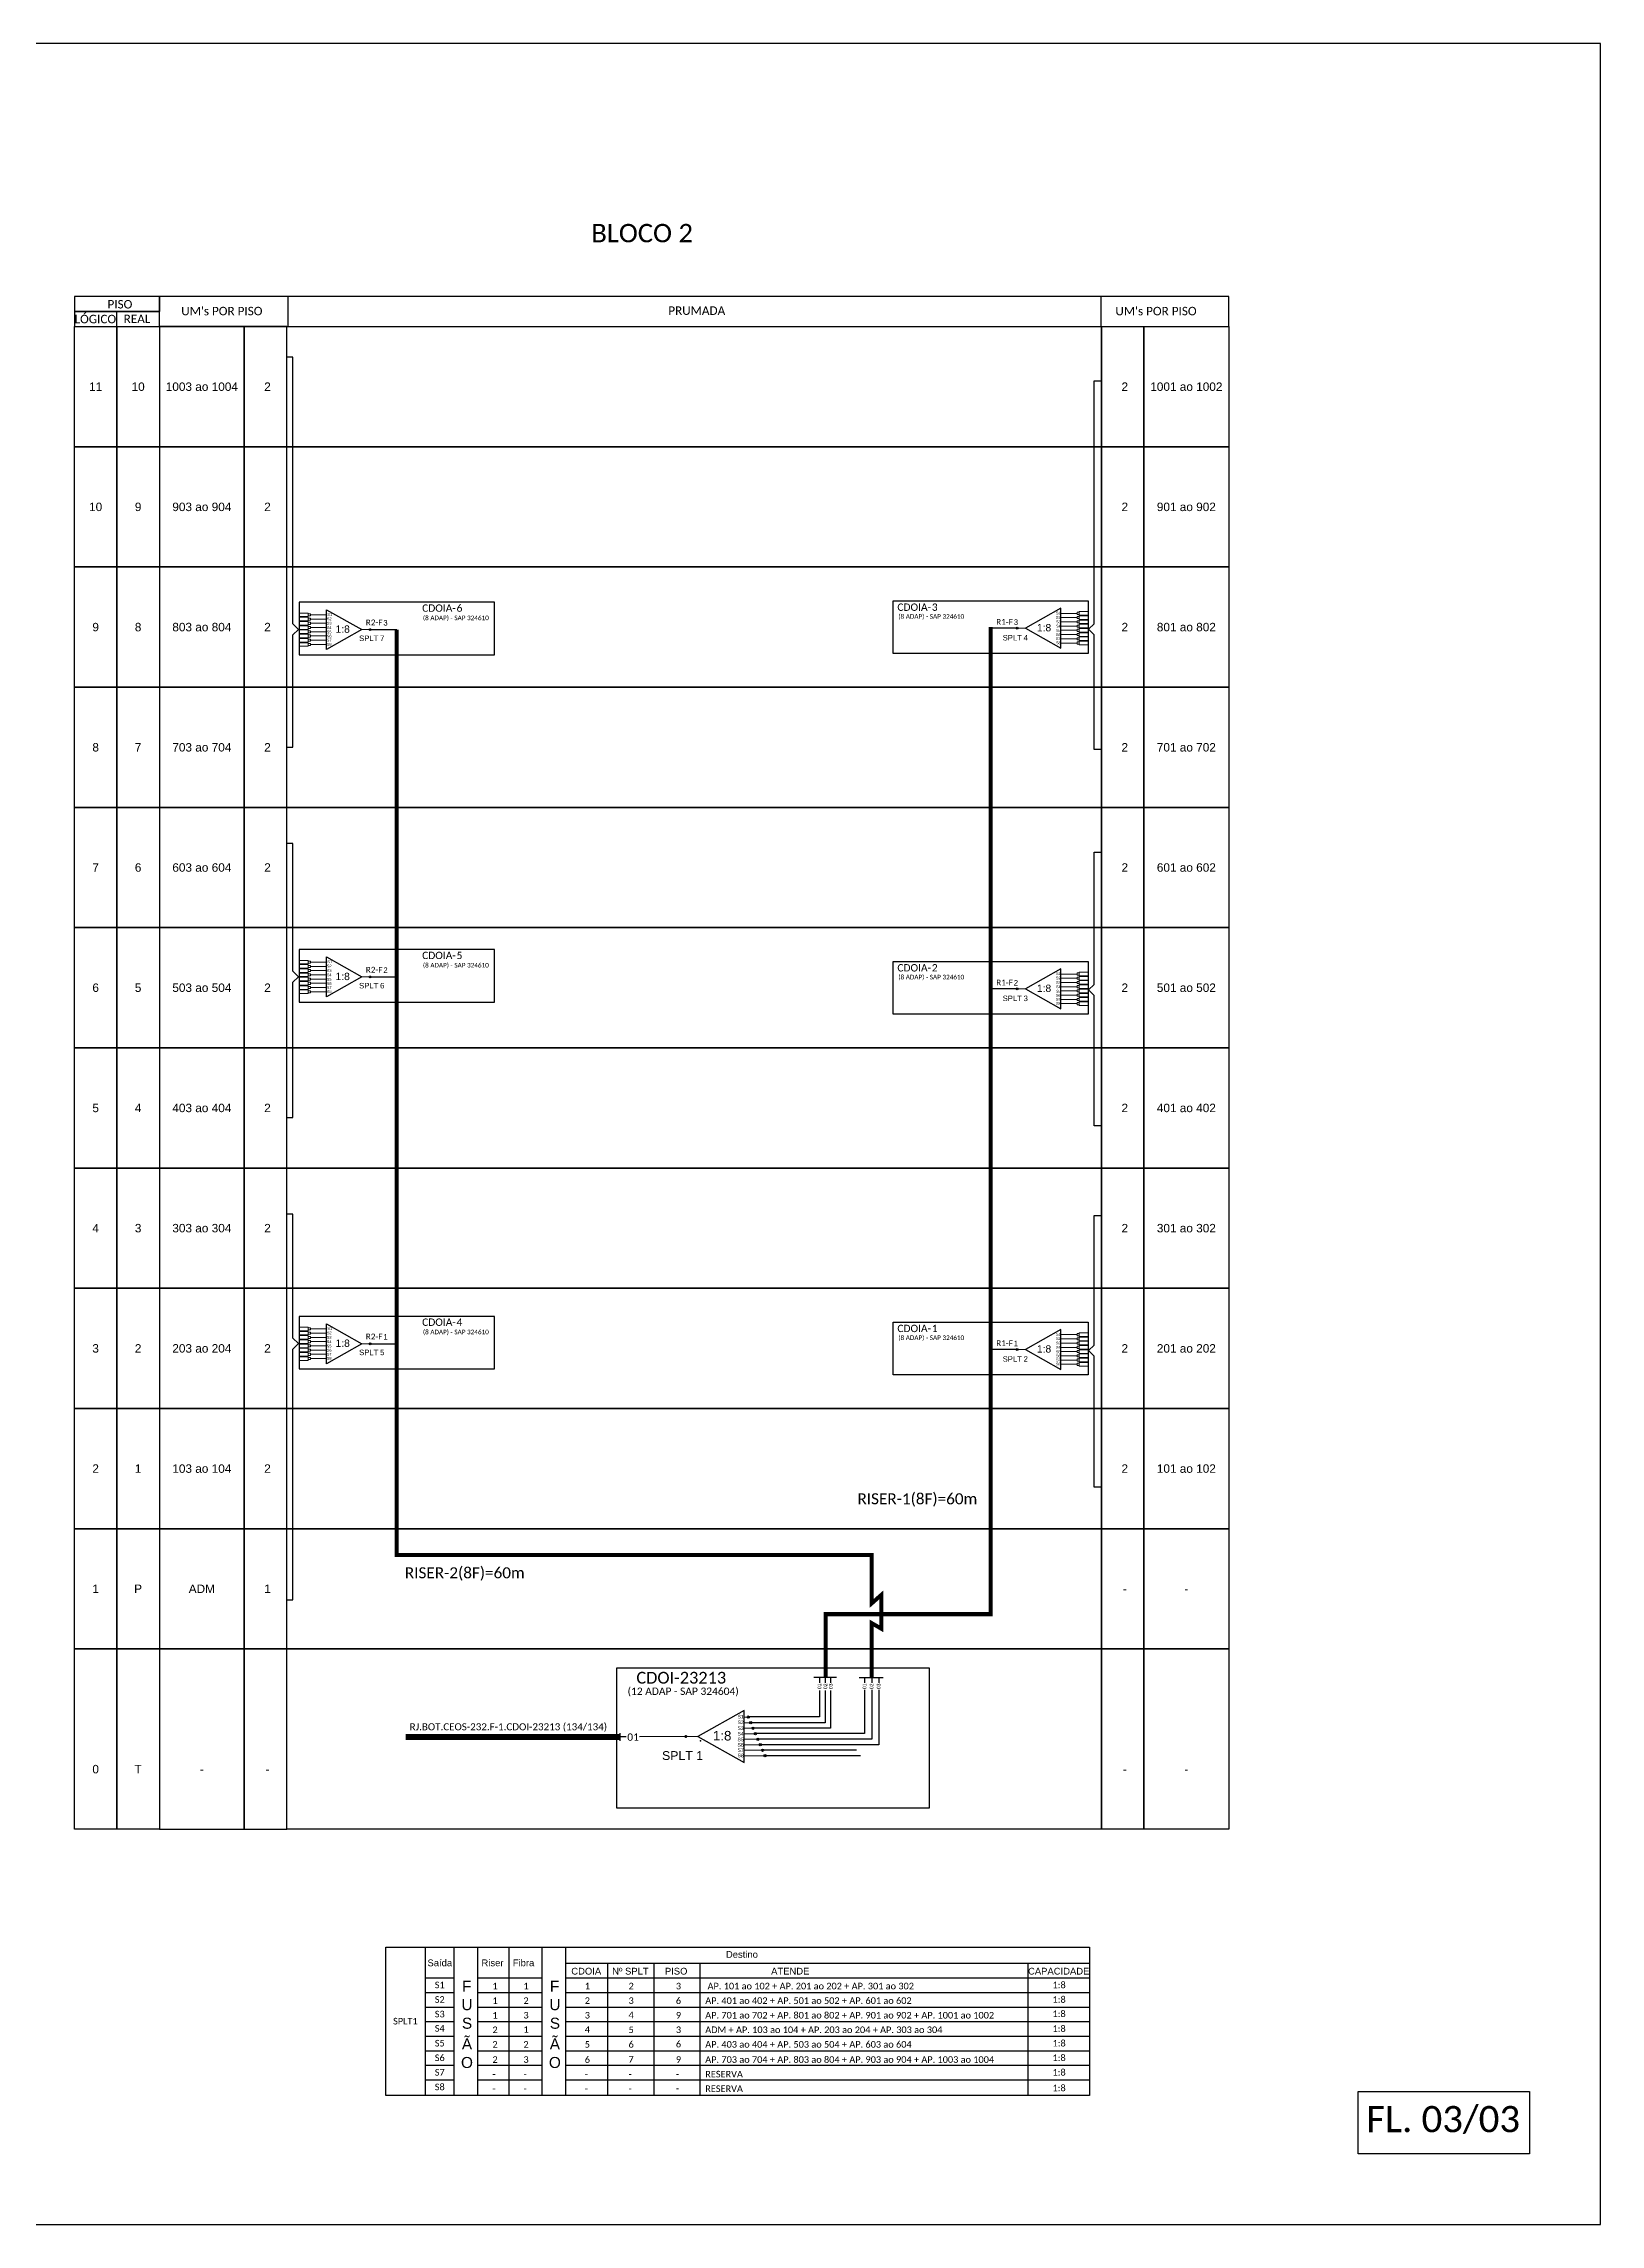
# Model space of a CAD drawing. Extents: x -89 to 1698, y 17 to 1299.
# Drawn here: x 1274 to 1698, y 17 to 611 of the extents above; entities that cross this region are included whole.
import ezdxf
from ezdxf.enums import TextEntityAlignment as Align

# ---------------------------------------------------------------- set-up
doc = ezdxf.new("R2010")
doc.units = 0
doc.styles.add('ARIAL', font='arial.ttf')
doc.styles.get("Standard").update_dxf_attribs({"font": 'arial.ttf'})
doc.styles.add('WMF-Calibri0', font='calibri.ttf')
doc.linetypes.add('RESERVA', pattern='A,0.5,-0.15,["RESERVA",Standard,S=0.18,R=0,X=0,Y=-0.1],-1.3', length=1.95)

# ---------------------------------------------------------------- blocks, each defined once
blk = doc.blocks.new('CDOI-12 ADAP SAP 05 ESQ')
at = {"color": 1}
blk.add_lwpolyline([(5016.02, -490.32), (5016.02, -490.32), (5016.02, -490.32), (4962.89, -490.32), (4962.89, -466.43), (4962.89, -466.43)], dxfattribs=at)
blk.add_lwpolyline([(4962.89, -466.43), (5016.02, -466.43), (5016.02, -490.32), (4962.89, -490.32)], close=True, dxfattribs=at)
blk = doc.blocks.new('SPLT_1-8_DIV_DIR')
h = blk.add_hatch(color=3)
h.dxf.hatch_style = 1
edge = h.paths.add_edge_path()
edge.add_arc((12.77, 4.04), 0.242, 0, 360)
h = blk.add_hatch(color=3)
h.dxf.hatch_style = 1
edge = h.paths.add_edge_path()
edge.add_arc((13.27, 2.88), 0.242, 0, 360)
h = blk.add_hatch(color=3)
h.dxf.hatch_style = 1
edge = h.paths.add_edge_path()
edge.add_arc((13.77, 1.73), 0.242, 0, 360)
h = blk.add_hatch(color=3)
h.dxf.hatch_style = 1
edge = h.paths.add_edge_path()
edge.add_arc((14.27, 0.58), 0.242, 0, 360)
h = blk.add_hatch(color=3)
h.dxf.hatch_style = 1
edge = h.paths.add_edge_path()
edge.add_arc((14.77, -0.58), 0.242, 0, 360)
h = blk.add_hatch(color=3)
h.dxf.hatch_style = 1
edge = h.paths.add_edge_path()
edge.add_arc((15.27, -1.73), 0.242, 0, 360)
h = blk.add_hatch(color=3)
h.dxf.hatch_style = 1
edge = h.paths.add_edge_path()
edge.add_arc((15.77, -2.88), 0.242, 0, 360)
h = blk.add_hatch(color=3)
h.dxf.hatch_style = 1
edge = h.paths.add_edge_path()
edge.add_arc((16.27, -4.04), 0.242, 0, 360)
at = {"color": 1}
blk.add_lwpolyline([(11.89, 5.45), (2.22, 0), (11.89, -5.45), (11.89, 5.45)], dxfattribs=at)
at = {"color": 1, "lineweight": 0}
blk.add_lwpolyline([(2.22, 0), (0, 0)], dxfattribs=at)
at = {"color": 7, "lineweight": 0}
for points in [[(12.77, 4.04), (11.89, 4.04)], [(11.89, 2.88), (13.27, 2.88)], [(11.89, 1.73), (13.77, 1.73)], [(11.89, 0.58), (14.27, 0.58)], [(11.89, -0.58), (14.77, -0.58)], [(11.89, -1.73), (15.27, -1.73)], [(11.89, -2.88), (15.77, -2.88)], [(11.89, -4.04), (16.27, -4.04)]]:
    blk.add_lwpolyline(points, dxfattribs=at)
at = {"color": 3}
for centre in [(12.77, 4.04), (13.27, 2.88), (13.77, 1.73), (14.27, 0.58), (14.77, -0.58), (15.27, -1.73), (15.77, -2.88), (16.27, -4.04)]:
    blk.add_circle(centre, 0.242, dxfattribs=at)
at = {"color": 1, "style": 'ARIAL'}
for s, height, p in [('1:8', 2, (5.35, -0.85)), ('S1', 0.75, (10.52, 3.77)), ('S2', 0.75, (10.52, 2.58)), ('S3', 0.75, (10.52, 1.37)), ('S4', 0.75, (10.52, 0.19)), ('S5', 0.75, (10.52, -1.02)), ('S6', 0.75, (10.52, -2.14)), ('S7', 0.75, (10.52, -3.24)), ('S8', 0.75, (10.52, -4.36))]:
    blk.add_text(s, height=height, dxfattribs=at).set_placement(p)
blk = doc.blocks.new('SPLT_1-8_SC-APC')
at = {"color": 1}
blk.add_lwpolyline([(-7.37, -2.1), (-17.04, -7.55), (-7.37, -13), (-7.37, -2.1)], dxfattribs=at)
at = {"color": 3, "lineweight": 0}
for points in [[(-2.99, -3.51), (-7.37, -3.51)], [(-7.37, -4.66), (-2.99, -4.66)], [(-7.37, -5.82), (-2.99, -5.82)], [(-2.41, -3.02), (-2.41, -4)], [(-2.41, -3.02), (0, -3.02)], [(-2.41, -4), (0, -4)], [(-2.41, -4.17), (-2.41, -5.16)], [(-2.41, -4.17), (0, -4.17)], [(-2.41, -5.16), (0, -5.16)], [(-2.41, -5.32), (-2.41, -6.31)], [(-2.41, -5.32), (0, -5.32)], [(-7.37, -6.97), (-2.99, -6.97)], [(-7.37, -8.12), (-2.99, -8.12)], [(-7.37, -9.28), (-2.99, -9.28)], [(-7.37, -10.43), (-2.99, -10.43)], [(-7.37, -11.58), (-2.99, -11.58)], [(-2.41, -6.31), (0, -6.31)], [(-2.41, -6.48), (-2.41, -7.46)], [(-2.41, -6.48), (0, -6.48)], [(-2.41, -7.46), (0, -7.46)], [(-2.41, -7.63), (-2.41, -8.62)], [(-2.41, -7.63), (0, -7.63)], [(-2.41, -8.62), (0, -8.62)], [(-2.41, -8.78), (-2.41, -9.77)], [(-2.41, -8.78), (0, -8.78)], [(-2.41, -9.77), (0, -9.77)], [(-2.41, -9.94), (-2.41, -10.92)], [(-2.41, -9.94), (0, -9.94)], [(-2.41, -10.92), (0, -10.92)], [(-2.41, -11.09), (-2.41, -12.08)], [(-2.41, -11.09), (0, -11.09)], [(-2.41, -12.08), (0, -12.08)]]:
    blk.add_lwpolyline(points, dxfattribs=at)
for points in [[(-2.99, -3.22), (-2.41, -3.22), (-2.41, -3.8), (-2.99, -3.8)], [(-2.99, -4.38), (-2.41, -4.38), (-2.41, -4.95), (-2.99, -4.95)], [(-2.99, -5.53), (-2.41, -5.53), (-2.41, -6.1), (-2.99, -6.1)], [(-2.99, -6.68), (-2.41, -6.68), (-2.41, -7.26), (-2.99, -7.26)], [(-2.99, -7.84), (-2.41, -7.84), (-2.41, -8.41), (-2.99, -8.41)], [(-2.99, -8.99), (-2.41, -8.99), (-2.41, -9.56), (-2.99, -9.56)], [(-2.99, -10.14), (-2.41, -10.14), (-2.41, -10.72), (-2.99, -10.72)], [(-2.99, -11.3), (-2.41, -11.3), (-2.41, -11.87), (-2.99, -11.87)]]:
    blk.add_lwpolyline(points, close=True, dxfattribs=at)
at = {"color": 1, "lineweight": 0}
blk.add_lwpolyline([(-17.04, -7.55), (-19.26, -7.55)], dxfattribs=at)
at = {"color": 1, "style": 'ARIAL'}
for s, height, p in [('S1', 0.75, (-8.74, -3.78)), ('S2', 0.75, (-8.74, -4.97)), ('S3', 0.75, (-8.74, -6.18)), ('1:8', 2, (-13.91, -8.4)), ('S4', 0.75, (-8.74, -7.36)), ('S5', 0.75, (-8.74, -8.57)), ('S6', 0.75, (-8.74, -9.69)), ('S7', 0.75, (-8.74, -10.78)), ('S8', 0.75, (-8.74, -11.9))]:
    blk.add_text(s, height=height, dxfattribs=at).set_placement(p)

msp = doc.modelspace()

# ---------------------------------------------------------------- hatches: boundary and pattern name
h = msp.add_hatch(color=3)
h.dxf.hatch_style = 1
edge = h.paths.add_edge_path()
edge.add_arc((1362.67, 451.26), 0.256, 0, 360)
h = msp.add_hatch(color=3)
h.dxf.hatch_style = 1
edge = h.paths.add_edge_path()
edge.add_arc((1538.96, 451.65), 0.256, 0, 360)
h = msp.add_hatch(color=3)
h.dxf.hatch_style = 1
edge = h.paths.add_edge_path()
edge.add_arc((1362.67, 356.66), 0.256, 0, 360)
h = msp.add_hatch(color=3)
h.dxf.hatch_style = 1
edge = h.paths.add_edge_path()
edge.add_arc((1538.96, 353.42), 0.256, 0, 360)
h = msp.add_hatch(color=3)
h.dxf.hatch_style = 1
edge = h.paths.add_edge_path()
edge.add_arc((1362.67, 256.75), 0.256, 0, 360)
h = msp.add_hatch(color=3)
h.dxf.hatch_style = 1
edge = h.paths.add_edge_path()
edge.add_arc((1538.96, 255.19), 0.256, 0, 360)
h = msp.add_hatch(color=3)
h.dxf.hatch_style = 1
edge = h.paths.add_edge_path()
edge.add_arc((1448.67, 149.78), 0.41, 0, 360)

# ---------------------------------------------------------------- linework, layer by layer
at = {"color": 7}
for p, q in [((1366.97, 92.41), (1558.64, 92.41)), ((1366.97, 51.99), (1366.97, 92.41)), ((1377.63, 92.41), (1377.63, 51.99)), ((1385.51, 92.41), (1385.51, 51.99)), ((1391.99, 51.99), (1391.99, 92.41)), ((1400.44, 92.41), (1400.44, 51.99)), ((1409.45, 92.41), (1409.45, 51.99)), ((1415.93, 92.41), (1415.93, 51.99)), ((1558.64, 92.41), (1558.64, 51.99)), ((1377.63, 84.03), (1385.51, 84.03)), ((1391.99, 84.03), (1409.45, 84.03)), ((1415.93, 88), (1558.64, 88)), ((1415.93, 84.03), (1558.64, 84.03)), ((1427.34, 88), (1427.34, 51.99)), ((1439.91, 88), (1439.91, 51.99)), ((1452.46, 88), (1452.46, 51.99)), ((1541.85, 88), (1541.85, 51.99)), ((1377.63, 80.06), (1385.51, 80.06)), ((1391.99, 80.06), (1409.45, 80.06)), ((1415.93, 80.06), (1558.64, 80.06)), ((1377.63, 76.09), (1385.51, 76.09)), ((1377.63, 72.12), (1385.51, 72.12)), ((1391.99, 76.09), (1409.45, 76.09)), ((1391.99, 72.12), (1409.45, 72.12)), ((1415.93, 76.09), (1558.64, 76.09)), ((1415.93, 72.12), (1558.64, 72.12)), ((1377.63, 68.16), (1385.51, 68.16)), ((1391.99, 68.16), (1409.45, 68.16)), ((1415.93, 68.16), (1558.64, 68.16)), ((1377.63, 64.19), (1385.51, 64.19)), ((1377.63, 60.22), (1385.51, 60.22)), ((1391.99, 64.19), (1409.45, 64.19)), ((1391.99, 60.22), (1409.45, 60.22)), ((1415.93, 64.19), (1558.64, 64.19)), ((1415.93, 60.22), (1558.64, 60.22)), ((1377.63, 56.25), (1385.51, 56.25)), ((1391.99, 56.25), (1409.45, 56.25)), ((1415.93, 56.25), (1558.64, 56.25)), ((1558.64, 51.99), (1366.97, 51.99))]:
    msp.add_line(p, q, dxfattribs=at)
for points in [[(859.23, 16.88), (1697.79, 16.88), (1697.79, 610.88), (859.23, 610.88), (859.23, 16.88)], [(1305.26, 533.82), (1596.59, 533.82), (1596.59, 542.04), (1305.26, 542.04), (1305.26, 542.04), (1305.26, 537.93)], [(1340.31, 533.82), (1340.31, 542.04)], [(1561.85, 533.82), (1561.85, 542.04)], [(1293.69, 533.82), (1293.69, 537.93)]]:
    msp.add_lwpolyline(points)
for points in [[(1282.11, 537.93), (1305.26, 537.93), (1305.26, 542.04), (1282.11, 542.04)], [(1282.11, 533.82), (1305.26, 533.82), (1305.26, 537.93), (1282.11, 537.93)], [(1282.11, 533.82), (1293.69, 533.82), (1293.69, 501.07), (1282.11, 501.07)], [(1293.69, 533.82), (1305.26, 533.82), (1305.26, 501.07), (1293.69, 501.07)], [(1328.4, 533.82), (1305.26, 533.82), (1305.26, 501.07), (1328.4, 501.07)], [(1339.98, 533.82), (1328.4, 533.82), (1328.4, 501.07), (1339.98, 501.07)], [(1339.98, 533.82), (1561.87, 533.82), (1561.87, 501.07), (1339.98, 501.07)], [(1561.87, 533.82), (1573.44, 533.82), (1573.44, 501.07), (1561.87, 501.07)], [(1573.44, 533.82), (1596.59, 533.82), (1596.59, 501.07), (1573.44, 501.07)], [(1282.11, 501.07), (1293.69, 501.07), (1293.69, 468.33), (1282.11, 468.33)], [(1293.69, 501.07), (1305.26, 501.07), (1305.26, 468.33), (1293.69, 468.33)], [(1328.4, 501.07), (1305.26, 501.07), (1305.26, 468.33), (1328.4, 468.33)], [(1339.98, 501.07), (1328.4, 501.07), (1328.4, 468.33), (1339.98, 468.33)], [(1339.98, 501.07), (1561.87, 501.07), (1561.87, 468.33), (1339.98, 468.33)], [(1561.87, 501.07), (1573.44, 501.07), (1573.44, 468.33), (1561.87, 468.33)], [(1573.44, 501.07), (1596.59, 501.07), (1596.59, 468.33), (1573.44, 468.33)], [(1282.11, 468.33), (1293.69, 468.33), (1293.69, 435.59), (1282.11, 435.59)], [(1293.69, 468.33), (1305.26, 468.33), (1305.26, 435.59), (1293.69, 435.59)], [(1328.4, 468.33), (1305.26, 468.33), (1305.26, 435.59), (1328.4, 435.59)], [(1339.98, 468.33), (1328.4, 468.33), (1328.4, 435.59), (1339.98, 435.59)], [(1339.98, 468.33), (1561.87, 468.33), (1561.87, 435.59), (1339.98, 435.59)], [(1561.87, 468.33), (1573.44, 468.33), (1573.44, 435.59), (1561.87, 435.59)], [(1573.44, 468.33), (1596.59, 468.33), (1596.59, 435.59), (1573.44, 435.59)], [(1282.11, 435.59), (1293.69, 435.59), (1293.69, 402.84), (1282.11, 402.84)], [(1293.69, 435.59), (1305.26, 435.59), (1305.26, 402.84), (1293.69, 402.84)], [(1328.4, 435.59), (1305.26, 435.59), (1305.26, 402.84), (1328.4, 402.84)], [(1339.98, 435.59), (1328.4, 435.59), (1328.4, 402.84), (1339.98, 402.84)], [(1339.98, 435.59), (1561.87, 435.59), (1561.87, 402.84), (1339.98, 402.84)], [(1561.87, 435.59), (1573.44, 435.59), (1573.44, 402.84), (1561.87, 402.84)], [(1573.44, 435.59), (1596.59, 435.59), (1596.59, 402.84), (1573.44, 402.84)], [(1282.11, 402.84), (1293.69, 402.84), (1293.69, 370.1), (1282.11, 370.1)], [(1293.69, 402.84), (1305.26, 402.84), (1305.26, 370.1), (1293.69, 370.1)], [(1328.4, 402.84), (1305.26, 402.84), (1305.26, 370.1), (1328.4, 370.1)], [(1339.98, 402.84), (1328.4, 402.84), (1328.4, 370.1), (1339.98, 370.1)], [(1339.98, 402.84), (1561.87, 402.84), (1561.87, 370.1), (1339.98, 370.1)], [(1561.87, 402.84), (1573.44, 402.84), (1573.44, 370.1), (1561.87, 370.1)], [(1573.44, 402.84), (1596.59, 402.84), (1596.59, 370.1), (1573.44, 370.1)], [(1282.11, 370.1), (1293.69, 370.1), (1293.69, 337.35), (1282.11, 337.35)], [(1293.69, 370.1), (1305.26, 370.1), (1305.26, 337.35), (1293.69, 337.35)], [(1328.4, 370.1), (1305.26, 370.1), (1305.26, 337.35), (1328.4, 337.35)], [(1339.98, 370.1), (1328.4, 370.1), (1328.4, 337.35), (1339.98, 337.35)], [(1339.98, 370.1), (1561.87, 370.1), (1561.87, 337.35), (1339.98, 337.35)], [(1561.87, 370.1), (1573.44, 370.1), (1573.44, 337.35), (1561.87, 337.35)], [(1573.44, 370.1), (1596.59, 370.1), (1596.59, 337.35), (1573.44, 337.35)], [(1282.11, 337.35), (1293.69, 337.35), (1293.69, 304.61), (1282.11, 304.61)], [(1293.69, 337.35), (1305.26, 337.35), (1305.26, 304.61), (1293.69, 304.61)], [(1328.4, 337.35), (1305.26, 337.35), (1305.26, 304.61), (1328.4, 304.61)], [(1339.98, 337.35), (1328.4, 337.35), (1328.4, 304.61), (1339.98, 304.61)], [(1339.98, 337.35), (1561.87, 337.35), (1561.87, 304.61), (1339.98, 304.61)], [(1561.87, 337.35), (1573.44, 337.35), (1573.44, 304.61), (1561.87, 304.61)], [(1573.44, 337.35), (1596.59, 337.35), (1596.59, 304.61), (1573.44, 304.61)], [(1282.11, 304.61), (1293.69, 304.61), (1293.69, 271.87), (1282.11, 271.87)], [(1293.69, 304.61), (1305.26, 304.61), (1305.26, 271.87), (1293.69, 271.87)], [(1328.4, 304.61), (1305.26, 304.61), (1305.26, 271.87), (1328.4, 271.87)], [(1339.98, 304.61), (1328.4, 304.61), (1328.4, 271.87), (1339.98, 271.87)], [(1339.98, 304.61), (1561.87, 304.61), (1561.87, 271.87), (1339.98, 271.87)], [(1561.87, 304.61), (1573.44, 304.61), (1573.44, 271.87), (1561.87, 271.87)], [(1573.44, 304.61), (1596.59, 304.61), (1596.59, 271.87), (1573.44, 271.87)], [(1282.11, 271.87), (1293.69, 271.87), (1293.69, 239.12), (1282.11, 239.12)], [(1293.69, 271.87), (1305.26, 271.87), (1305.26, 239.12), (1293.69, 239.12)], [(1328.4, 271.87), (1305.26, 271.87), (1305.26, 239.12), (1328.4, 239.12)], [(1339.98, 271.87), (1328.4, 271.87), (1328.4, 239.12), (1339.98, 239.12)], [(1339.98, 271.87), (1561.87, 271.87), (1561.87, 239.12), (1339.98, 239.12)], [(1561.87, 271.87), (1573.44, 271.87), (1573.44, 239.12), (1561.87, 239.12)], [(1573.44, 271.87), (1596.59, 271.87), (1596.59, 239.12), (1573.44, 239.12)], [(1282.11, 239.12), (1293.69, 239.12), (1293.69, 206.38), (1282.11, 206.38)], [(1293.69, 239.12), (1305.26, 239.12), (1305.26, 206.38), (1293.69, 206.38)], [(1328.4, 239.12), (1305.26, 239.12), (1305.26, 206.38), (1328.4, 206.38)], [(1339.98, 239.12), (1328.4, 239.12), (1328.4, 206.38), (1339.98, 206.38)], [(1339.98, 239.12), (1561.87, 239.12), (1561.87, 206.38), (1339.98, 206.38)], [(1561.87, 239.12), (1573.44, 239.12), (1573.44, 206.38), (1561.87, 206.38)], [(1573.44, 239.12), (1596.59, 239.12), (1596.59, 206.38), (1573.44, 206.38)], [(1282.11, 206.38), (1293.69, 206.38), (1293.69, 173.64), (1282.11, 173.64)], [(1293.69, 206.38), (1305.26, 206.38), (1305.26, 173.64), (1293.69, 173.64)], [(1328.4, 206.38), (1305.26, 206.38), (1305.26, 173.64), (1328.4, 173.64)], [(1339.98, 206.38), (1328.4, 206.38), (1328.4, 173.64), (1339.98, 173.64)], [(1339.98, 206.38), (1561.87, 206.38), (1561.87, 173.64), (1339.98, 173.64)], [(1561.87, 206.38), (1573.44, 206.38), (1573.44, 173.64), (1561.87, 173.64)], [(1573.44, 206.38), (1596.59, 206.38), (1596.59, 173.64), (1573.44, 173.64)], [(1282.11, 173.64), (1293.69, 173.64), (1293.69, 124.52), (1282.11, 124.52)], [(1293.69, 173.64), (1305.26, 173.64), (1305.26, 124.52), (1293.69, 124.52)], [(1328.4, 173.64), (1305.26, 173.64), (1305.26, 124.52), (1328.4, 124.52)], [(1339.98, 173.64), (1328.4, 173.64), (1328.4, 124.52), (1339.98, 124.52)], [(1339.98, 173.64), (1561.87, 173.64), (1561.87, 124.52), (1339.98, 124.52)], [(1561.87, 173.64), (1573.44, 173.64), (1573.44, 124.52), (1561.87, 124.52)], [(1573.44, 173.64), (1596.59, 173.64), (1596.59, 124.52), (1573.44, 124.52)], [(1631.81, 53.11), (1678.46, 53.11), (1678.46, 36.07), (1631.81, 36.07)]]:
    msp.add_lwpolyline(points, close=True)
at = {"color": 3}
for points in [[(1339.97, 419.21), (1341.62, 419.21), (1341.63, 449.8), (1343.19, 451.31), (1341.63, 452.81), (1341.63, 525.47), (1339.98, 525.47)], [(1561.87, 418.65), (1559.93, 418.65), (1559.93, 449.84), (1558.36, 451.35), (1559.93, 452.86), (1559.93, 519), (1561.87, 519)], [(1339.97, 318.34), (1341.62, 318.34), (1341.63, 355.2), (1343.19, 356.7), (1341.63, 358.21), (1341.63, 392.99), (1339.98, 392.99)], [(1561.87, 316.08), (1559.93, 316.08), (1559.93, 351.61), (1558.36, 353.12), (1559.93, 354.63), (1559.93, 390.63), (1561.87, 390.63)], [(1339.97, 186.99), (1341.62, 186.99), (1341.63, 255.29), (1343.19, 256.8), (1341.63, 258.31), (1341.63, 292.09), (1339.98, 292.09)], [(1561.87, 217.68), (1559.93, 217.68), (1559.93, 253.38), (1558.36, 254.89), (1559.93, 256.4), (1559.93, 291.66), (1561.87, 291.66)], [(1432.45, 149.65), (1430.67, 149.65)], [(1449.08, 149.79), (1436.07, 149.66)]]:
    msp.add_lwpolyline(points, dxfattribs=at)
at = {"color": 1}
for points in [[(1396.51, 458.71), (1343.38, 458.71), (1343.38, 444.39), (1396.51, 444.39)], [(1505.12, 459.1), (1558.25, 459.1), (1558.25, 444.78), (1505.12, 444.78)], [(1396.51, 364.1), (1343.38, 364.1), (1343.38, 349.79), (1396.51, 349.79)], [(1505.12, 360.87), (1558.25, 360.87), (1558.25, 346.55), (1505.12, 346.55)], [(1396.51, 264.2), (1343.38, 264.2), (1343.38, 249.88), (1396.51, 249.88)], [(1505.12, 262.64), (1558.25, 262.64), (1558.25, 248.32), (1505.12, 248.32)]]:
    msp.add_lwpolyline(points, close=True, dxfattribs=at)
at = {"color": 3, "lineweight": 0}
for points in [[(1345.82, 455.79), (1343.41, 455.79)], [(1345.82, 454.8), (1343.41, 454.8)], [(1345.82, 454.63), (1343.41, 454.63)], [(1345.82, 453.65), (1343.41, 453.65)], [(1345.82, 453.48), (1343.41, 453.48)], [(1345.82, 452.49), (1343.41, 452.49)], [(1345.82, 452.33), (1343.41, 452.33)], [(1345.82, 455.79), (1345.82, 454.8)], [(1345.82, 454.63), (1345.82, 453.65)], [(1345.82, 453.48), (1345.82, 452.49)], [(1345.82, 452.33), (1345.82, 451.34)], [(1346.4, 455.29), (1350.78, 455.29)], [(1350.78, 454.14), (1346.4, 454.14)], [(1350.78, 452.99), (1346.4, 452.99)], [(1350.78, 451.83), (1346.4, 451.83)], [(1345.82, 451.34), (1343.41, 451.34)], [(1345.82, 451.17), (1343.41, 451.17)], [(1345.82, 450.19), (1343.41, 450.19)], [(1345.82, 450.02), (1343.41, 450.02)], [(1345.82, 449.03), (1343.41, 449.03)], [(1345.82, 448.87), (1343.41, 448.87)], [(1345.82, 447.88), (1343.41, 447.88)], [(1345.82, 447.71), (1343.41, 447.71)], [(1345.82, 446.73), (1343.41, 446.73)], [(1345.82, 451.17), (1345.82, 450.19)], [(1345.82, 450.02), (1345.82, 449.03)], [(1345.82, 448.87), (1345.82, 447.88)], [(1345.82, 447.71), (1345.82, 446.73)], [(1350.78, 450.68), (1346.4, 450.68)], [(1350.78, 449.53), (1346.4, 449.53)], [(1350.78, 448.37), (1346.4, 448.37)], [(1350.78, 447.22), (1346.4, 447.22)], [(1345.82, 361.18), (1343.41, 361.18)], [(1345.82, 360.2), (1343.41, 360.2)], [(1345.82, 360.03), (1343.41, 360.03)], [(1345.82, 359.04), (1343.41, 359.04)], [(1345.82, 358.88), (1343.41, 358.88)], [(1345.82, 357.89), (1343.41, 357.89)], [(1345.82, 357.73), (1343.41, 357.73)], [(1345.82, 356.74), (1343.41, 356.74)], [(1345.82, 356.57), (1343.41, 356.57)], [(1345.82, 361.18), (1345.82, 360.2)], [(1345.82, 360.03), (1345.82, 359.04)], [(1345.82, 358.88), (1345.82, 357.89)], [(1345.82, 357.73), (1345.82, 356.74)], [(1345.82, 356.57), (1345.82, 355.59)], [(1346.4, 360.69), (1350.78, 360.69)], [(1350.78, 359.54), (1346.4, 359.54)], [(1350.78, 358.39), (1346.4, 358.39)], [(1350.78, 357.23), (1346.4, 357.23)], [(1345.82, 355.59), (1343.41, 355.59)], [(1345.82, 355.42), (1343.41, 355.42)], [(1345.82, 354.43), (1343.41, 354.43)], [(1345.82, 354.27), (1343.41, 354.27)], [(1345.82, 353.28), (1343.41, 353.28)], [(1345.82, 353.11), (1343.41, 353.11)], [(1345.82, 352.13), (1343.41, 352.13)], [(1345.82, 355.42), (1345.82, 354.43)], [(1345.82, 354.27), (1345.82, 353.28)], [(1345.82, 353.11), (1345.82, 352.13)], [(1350.78, 356.08), (1346.4, 356.08)], [(1350.78, 354.93), (1346.4, 354.93)], [(1350.78, 353.77), (1346.4, 353.77)], [(1350.78, 352.62), (1346.4, 352.62)], [(1345.82, 261.28), (1343.41, 261.28)], [(1345.82, 260.3), (1343.41, 260.3)], [(1345.82, 260.13), (1343.41, 260.13)], [(1345.82, 259.14), (1343.41, 259.14)], [(1345.82, 258.98), (1343.41, 258.98)], [(1345.82, 257.99), (1343.41, 257.99)], [(1345.82, 257.82), (1343.41, 257.82)], [(1345.82, 256.84), (1343.41, 256.84)], [(1345.82, 256.67), (1343.41, 256.67)], [(1345.82, 255.68), (1343.41, 255.68)], [(1345.82, 255.52), (1343.41, 255.52)], [(1345.82, 261.28), (1345.82, 260.3)], [(1345.82, 260.13), (1345.82, 259.14)], [(1345.82, 258.98), (1345.82, 257.99)], [(1345.82, 257.82), (1345.82, 256.84)], [(1345.82, 256.67), (1345.82, 255.68)], [(1345.82, 255.52), (1345.82, 254.53)], [(1346.4, 260.79), (1350.78, 260.79)], [(1350.78, 259.64), (1346.4, 259.64)], [(1350.78, 258.48), (1346.4, 258.48)], [(1350.78, 257.33), (1346.4, 257.33)], [(1350.78, 256.18), (1346.4, 256.18)], [(1345.82, 254.53), (1343.41, 254.53)], [(1345.82, 254.36), (1343.41, 254.36)], [(1345.82, 253.38), (1343.41, 253.38)], [(1345.82, 253.21), (1343.41, 253.21)], [(1345.82, 252.22), (1343.41, 252.22)], [(1345.82, 254.36), (1345.82, 253.38)], [(1345.82, 253.21), (1345.82, 252.22)], [(1350.78, 255.02), (1346.4, 255.02)], [(1350.78, 253.87), (1346.4, 253.87)], [(1350.78, 252.72), (1346.4, 252.72)]]:
    msp.add_lwpolyline(points, dxfattribs=at)
for points in [[(1346.4, 455.58), (1345.82, 455.58), (1345.82, 455.01), (1346.4, 455.01)], [(1346.4, 454.43), (1345.82, 454.43), (1345.82, 453.85), (1346.4, 453.85)], [(1346.4, 453.27), (1345.82, 453.27), (1345.82, 452.7), (1346.4, 452.7)], [(1346.4, 452.12), (1345.82, 452.12), (1345.82, 451.55), (1346.4, 451.55)], [(1346.4, 450.97), (1345.82, 450.97), (1345.82, 450.39), (1346.4, 450.39)], [(1346.4, 449.81), (1345.82, 449.81), (1345.82, 449.24), (1346.4, 449.24)], [(1346.4, 448.66), (1345.82, 448.66), (1345.82, 448.09), (1346.4, 448.09)], [(1346.4, 447.51), (1345.82, 447.51), (1345.82, 446.93), (1346.4, 446.93)], [(1346.4, 360.98), (1345.82, 360.98), (1345.82, 360.4), (1346.4, 360.4)], [(1346.4, 359.82), (1345.82, 359.82), (1345.82, 359.25), (1346.4, 359.25)], [(1346.4, 358.67), (1345.82, 358.67), (1345.82, 358.1), (1346.4, 358.1)], [(1346.4, 357.52), (1345.82, 357.52), (1345.82, 356.95), (1346.4, 356.95)], [(1346.4, 356.37), (1345.82, 356.37), (1345.82, 355.79), (1346.4, 355.79)], [(1346.4, 355.21), (1345.82, 355.21), (1345.82, 354.64), (1346.4, 354.64)], [(1346.4, 354.06), (1345.82, 354.06), (1345.82, 353.49), (1346.4, 353.49)], [(1346.4, 352.91), (1345.82, 352.91), (1345.82, 352.33), (1346.4, 352.33)], [(1346.4, 261.08), (1345.82, 261.08), (1345.82, 260.5), (1346.4, 260.5)], [(1346.4, 259.92), (1345.82, 259.92), (1345.82, 259.35), (1346.4, 259.35)], [(1346.4, 258.77), (1345.82, 258.77), (1345.82, 258.2), (1346.4, 258.2)], [(1346.4, 257.62), (1345.82, 257.62), (1345.82, 257.04), (1346.4, 257.04)], [(1346.4, 256.46), (1345.82, 256.46), (1345.82, 255.89), (1346.4, 255.89)], [(1346.4, 255.31), (1345.82, 255.31), (1345.82, 254.74), (1346.4, 254.74)], [(1346.4, 254.16), (1345.82, 254.16), (1345.82, 253.58), (1346.4, 253.58)], [(1346.4, 253), (1345.82, 253), (1345.82, 252.43), (1346.4, 252.43)]]:
    msp.add_lwpolyline(points, close=True, dxfattribs=at)
at = {"color": 1}
for points in [[(1350.78, 456.7), (1360.45, 451.26), (1350.78, 445.81), (1350.78, 456.7)], [(1350.78, 362.1), (1360.45, 356.66), (1350.78, 351.21), (1350.78, 362.1)], [(1350.78, 262.2), (1360.45, 256.75), (1350.78, 251.3), (1350.78, 262.2)], [(1430.67, 150.7), (1430.67, 148.6)]]:
    msp.add_lwpolyline(points, dxfattribs=at)
at = {"color": 6, "const_width": 1.1}
msp.add_lwpolyline([(1499.3, 165.88), (1499.3, 180.65), (1501.91, 179.14), (1501.91, 188.33), (1499.3, 186.04), (1499.3, 199.24), (1369.93, 199.24), (1369.93, 451.26)], dxfattribs=at)
at = {"color": 5, "const_width": 1.1}
msp.add_lwpolyline([(1486.77, 166.02), (1486.77, 183.09), (1531.68, 183.09), (1531.68, 451.94)], dxfattribs=at)
at = {"color": 5}
for points in [[(1538.96, 451.65), (1531.69, 451.65)], [(1538.96, 353.42), (1531.69, 353.42)], [(1538.96, 255.19), (1531.69, 255.19)], [(1485.06, 162.28), (1485.04, 155.09), (1465.99, 155.09)], [(1486.59, 162.28), (1486.59, 153.54), (1466.64, 153.54)], [(1488.12, 162.28), (1488.12, 152.05), (1467.29, 152.05)], [(1489.75, 165.88), (1483.56, 165.88)], [(1485.06, 165.88), (1485.06, 164.43)], [(1486.59, 165.88), (1486.59, 164.43)], [(1488.12, 165.88), (1488.12, 164.43)], [(1465.37, 155.09), (1465.36, 155.09)]]:
    msp.add_lwpolyline(points, dxfattribs=at)
at = {"color": 1, "lineweight": 0}
for points in [[(1360.45, 451.26), (1362.67, 451.26)], [(1360.45, 356.66), (1362.67, 356.66)], [(1360.45, 256.75), (1362.67, 256.75)]]:
    msp.add_lwpolyline(points, dxfattribs=at)
at = {"color": 6}
for points in [[(1362.67, 451.26), (1369.93, 451.26)], [(1362.67, 356.66), (1369.93, 356.66)], [(1362.67, 256.75), (1369.93, 256.75)], [(1497.38, 162.47), (1497.38, 150.58), (1467.94, 150.58)], [(1499.3, 162.47), (1499.3, 149.03), (1468.59, 149.03)], [(1501.21, 162.47), (1501.21, 147.53), (1469.24, 147.53)], [(1495.88, 165.88), (1502.4, 165.88)], [(1497.38, 165.88), (1497.38, 164.4)], [(1499.3, 165.88), (1499.3, 164.41)], [(1501.21, 165.88), (1501.21, 164.4)]]:
    msp.add_lwpolyline(points, dxfattribs=at)
at = {"color": 1, "const_width": 1.6}
msp.add_lwpolyline([(1372.38, 149.65), (1430.67, 149.65)], dxfattribs=at)
at = {"color": 252, "linetype": 'RESERVA', "ltscale": 3}
for points in [[(1495.13, 146.04), (1469.89, 146.04)], [(1496.28, 144.54), (1470.54, 144.54)]]:
    msp.add_lwpolyline(points, dxfattribs=at)
at = {"color": 3}
for centre in [(1362.67, 451.26), (1538.96, 451.65), (1362.67, 356.66), (1538.96, 353.42), (1362.67, 256.75), (1538.96, 255.19)]:
    msp.add_circle(centre, 0.256, dxfattribs=at)
msp.add_point((1452.64, 148.6))

# ---------------------------------------------------------------- block references
for p in [(1558.22, 459.2), (1558.22, 360.97), (1558.22, 262.74)]:
    msp.add_blockref('SPLT_1-8_SC-APC', p, dxfattribs=at)
for name, p, xscale, yscale, zscale in [('CDOI-12 ADAP SAP 05 ESQ', (-6510.71, 914.78), 1.6, 1.6, 1.6), ('SPLT_1-8_DIV_DIR', (1449.08, 149.79), 1.3, 1.3, 1.3)]:
    msp.add_blockref(name, p, dxfattribs=dict(xscale=xscale, yscale=yscale, zscale=zscale))

# ---------------------------------------------------------------- texts
at = {"color": 2, "style": 'WMF-Calibri0'}
msp.add_text('BLOCO 2', height=5, dxfattribs=at).set_placement((1422.91, 556.77))
at = {"style": 'WMF-Calibri0'}
for s, height, p in [('     PISO', 2.3, (1287.07, 538.74)), ('  LÓGICO', 2.3, (1280.53, 534.71)), ('    REAL', 2.3, (1292.29, 534.76)), ("UM's POR PISO", 2.3, (1311.22, 536.88)), ('PRUMADA', 2.3, (1443.88, 537)), ("UM's POR PISO", 2.3, (1565.68, 536.88)), ('01', 2, (1432.72, 148.61))]:
    msp.add_text(s, height=height, dxfattribs=at).set_placement(p)
at = {"style": 'ARIAL'}
for s, p in [('11', (1287.9, 517.44)), ('10', (1299.47, 517.44)), ('1003 ao 1004', (1316.83, 517.44)), ('2', (1334.71, 517.44)), ('2', (1568.24, 517.44)), ('1001 ao 1002', (1585.01, 517.44)), ('10', (1287.9, 484.7)), ('9', (1299.47, 484.7)), ('903 ao 904', (1316.83, 484.7)), ('2', (1334.71, 484.7)), ('2', (1568.24, 484.7)), ('901 ao 902', (1585.01, 484.7)), ('9', (1287.9, 451.96)), ('8', (1299.47, 451.96)), ('803 ao 804', (1316.83, 451.96)), ('2', (1334.71, 451.96)), ('2', (1568.24, 451.96)), ('801 ao 802', (1585.01, 451.96)), ('8', (1287.9, 419.21)), ('7', (1299.47, 419.21)), ('703 ao 704', (1316.83, 419.21)), ('2', (1334.71, 419.21)), ('2', (1568.24, 419.21)), ('701 ao 702', (1585.01, 419.21)), ('7', (1287.9, 386.47)), ('6', (1299.47, 386.47)), ('603 ao 604', (1316.83, 386.47)), ('2', (1334.71, 386.47)), ('2', (1568.24, 386.47)), ('601 ao 602', (1585.01, 386.47)), ('6', (1287.9, 353.73)), ('5', (1299.47, 353.73)), ('503 ao 504', (1316.83, 353.73)), ('2', (1334.71, 353.73)), ('2', (1568.24, 353.73)), ('501 ao 502', (1585.01, 353.73)), ('5', (1287.9, 320.98)), ('4', (1299.47, 320.98)), ('403 ao 404', (1316.83, 320.98)), ('2', (1334.71, 320.98)), ('2', (1568.24, 320.98)), ('401 ao 402', (1585.01, 320.98)), ('4', (1287.9, 288.24)), ('3', (1299.47, 288.24)), ('303 ao 304', (1316.83, 288.24)), ('2', (1334.71, 288.24)), ('2', (1568.24, 288.24)), ('301 ao 302', (1585.01, 288.24)), ('3', (1287.9, 255.49)), ('2', (1299.47, 255.49)), ('203 ao 204', (1316.83, 255.49)), ('2', (1334.71, 255.49)), ('2', (1568.24, 255.49)), ('201 ao 202', (1585.01, 255.49)), ('2', (1287.9, 222.75)), ('1', (1299.47, 222.75)), ('103 ao 104', (1316.83, 222.75)), ('2', (1334.71, 222.75)), ('2', (1568.24, 222.75)), ('101 ao 102', (1585.01, 222.75)), ('1', (1287.9, 190.01)), ('P', (1299.47, 190.01)), ('ADM', (1316.83, 190.01)), ('1', (1334.71, 190.01)), ('-', (1568.24, 190.01)), ('-', (1585.01, 190.01)), ('0', (1287.9, 140.89)), ('T', (1299.47, 140.89)), ('-', (1316.83, 140.89)), ('-', (1334.71, 140.89)), ('-', (1568.24, 140.89)), ('-', (1585.01, 140.89))]:
    msp.add_text(s, height=2.3, dxfattribs=at).set_placement(p, align=Align.MIDDLE_CENTER)
at = {"color": 1}
for s, height, style, p in [('CDOIA-', 2, 'WMF-Calibri0', (1376.84, 456.13)), ('6', 2, 'WMF-Calibri0', (1386.22, 456.13)), ('CDOIA-', 2, 'WMF-Calibri0', (1506.29, 456.38)), ('3', 2, 'WMF-Calibri0', (1515.67, 456.38)), ('S2', 0.75, 'ARIAL', (1350.88, 453.84)), ('S3', 0.75, 'ARIAL', (1350.87, 452.63)), ('S4', 0.75, 'ARIAL', (1350.87, 451.45)), ('S1', 0.75, 'ARIAL', (1351.01, 455.02)), ('1:8', 2, 'ARIAL', (1353.26, 450.41)), ('S5', 0.75, 'ARIAL', (1350.86, 450.24)), ('S8', 0.75, 'ARIAL', (1350.87, 446.9)), ('S6', 0.75, 'ARIAL', (1350.87, 449.12)), ('S7', 0.75, 'ARIAL', (1350.87, 448.02)), ('CDOIA-', 2, 'WMF-Calibri0', (1376.84, 361.53)), ('5', 2, 'WMF-Calibri0', (1386.22, 361.53)), ('S2', 0.75, 'ARIAL', (1350.88, 359.24)), ('S3', 0.75, 'ARIAL', (1350.87, 358.02)), ('S4', 0.75, 'ARIAL', (1350.87, 356.85)), ('S1', 0.75, 'ARIAL', (1351.01, 360.42)), ('1:8', 2, 'ARIAL', (1353.26, 355.8)), ('CDOIA-', 2, 'WMF-Calibri0', (1506.29, 358.15)), ('2', 2, 'WMF-Calibri0', (1515.67, 358.15)), ('S5', 0.75, 'ARIAL', (1350.86, 355.63)), ('S8', 0.75, 'ARIAL', (1350.87, 352.3)), ('S6', 0.75, 'ARIAL', (1350.87, 354.51)), ('S7', 0.75, 'ARIAL', (1350.87, 353.42)), ('CDOIA-', 2, 'WMF-Calibri0', (1376.84, 261.63)), ('4', 2, 'WMF-Calibri0', (1386.22, 261.63)), ('CDOIA-', 2, 'WMF-Calibri0', (1506.29, 259.92)), ('1', 2, 'WMF-Calibri0', (1515.67, 259.92)), ('S5', 0.75, 'ARIAL', (1350.86, 255.73)), ('S2', 0.75, 'ARIAL', (1350.88, 259.33)), ('S3', 0.75, 'ARIAL', (1350.87, 258.12)), ('S4', 0.75, 'ARIAL', (1350.87, 256.94)), ('S1', 0.75, 'ARIAL', (1351.01, 260.52)), ('1:8', 2, 'ARIAL', (1353.26, 255.9)), ('S8', 0.75, 'ARIAL', (1350.87, 252.4)), ('S6', 0.75, 'ARIAL', (1350.87, 254.61)), ('S7', 0.75, 'ARIAL', (1350.87, 253.51)), ('CDOI-23213', 3.2, 'WMF-Calibri0', (1435.2, 164.18)), ('RJ.BOT.CEOS-232.F-1.CDOI-23213 (134/134)', 1.92, 'WMF-Calibri0', (1373.44, 151.46)), ('FL. 03/03', 7.131, 'WMF-Calibri0', (1633.99, 42))]:
    msp.add_text(s, height=height, dxfattribs=dict(at, style=style)).set_placement(p)
at = {"color": 6, "style": 'WMF-Calibri0'}
for s, height, p in [('R2-F', 1.6, (1361.5, 452.41)), ('R2-F', 1.6, (1361.5, 357.81)), ('R2-F', 1.6, (1361.5, 257.91)), ('RISER-2(8F)=60m', 3, (1372.13, 192.86))]:
    msp.add_text(s, height=height, dxfattribs=at).set_placement(p)
at = {"color": 6, "style": 'ARIAL'}
for s, p in [('3', (1366.86, 452.38)), ('2', (1366.86, 357.77)), ('1', (1366.86, 257.87))]:
    msp.add_text(s, height=1.5, dxfattribs=at).set_placement(p, align=Align.CENTER)
at = {"color": 1, "style": 'WMF-Calibri0'}
for s, height, p in [('(8 ADAP) - SAP 324610', 1.25, (1386.03, 453.84)), ('(8 ADAP) - SAP 324610', 1.25, (1515.53, 454.23)), ('(8 ADAP) - SAP 324610', 1.25, (1386.03, 359.24)), ('(8 ADAP) - SAP 324610', 1.25, (1515.53, 356)), ('(8 ADAP) - SAP 324610', 1.25, (1386.03, 259.33)), ('(8 ADAP) - SAP 324610', 1.25, (1515.53, 257.77)), ('(12 ADAP - SAP 324604)', 2, (1447.94, 161.1))]:
    msp.add_text(s, height=height, dxfattribs=at).set_placement(p, align=Align.CENTER)
at = {"color": 5, "style": 'WMF-Calibri0'}
for s, height, p in [('R1-F', 1.6, (1533.21, 452.58)), ('R1-F', 1.6, (1533.21, 354.35)), ('R1-F', 1.6, (1533.21, 256.11)), ('RISER-1(8F)=60m', 3, (1495.41, 213.02))]:
    msp.add_text(s, height=height, dxfattribs=at).set_placement(p)
at = {"color": 5, "style": 'ARIAL'}
for s, p in [('3', (1538.58, 452.54)), ('2', (1538.58, 354.31)), ('1', (1538.58, 256.08))]:
    msp.add_text(s, height=1.5, dxfattribs=at).set_placement(p, align=Align.CENTER)
at = {"color": 7, "style": 'ARIAL'}
for s, p in [('SPLT', (1362.29, 448.15)), ('7', (1365.96, 448.15)), ('SPLT', (1537.59, 448.31)), ('4', (1541.26, 448.31)), ('SPLT', (1362.29, 353.54)), ('6', (1365.96, 353.54)), ('SPLT', (1537.59, 350.08)), ('3', (1541.26, 350.08)), ('SPLT', (1362.29, 253.64)), ('5', (1365.96, 253.64)), ('SPLT', (1537.59, 251.85)), ('2', (1541.26, 251.85))]:
    msp.add_text(s, height=1.5, dxfattribs=at).set_placement(p, align=Align.CENTER)
at = {"style": 'ARIAL'}
for s, p in [('01', (1485.05, 163.44)), ('02', (1486.68, 163.44)), ('03', (1488.14, 163.44)), ('01', (1497.32, 163.44)), ('02', (1499.27, 163.44)), ('03', (1501.19, 163.44))]:
    msp.add_text(s, height=0.992, rotation=90, dxfattribs=at).set_placement(p, align=Align.MIDDLE_CENTER)
at = {"color": 7}
for s, height, style, p in [('SPLT 1', 2.4, 'ARIAL', (1442.19, 143.38)), ('1', 1.79, 'WMF-Calibri0', (1395.99, 80.9)), ('1', 1.79, 'WMF-Calibri0', (1395.99, 76.93)), ('2', 1.79, 'WMF-Calibri0', (1404.44, 76.93)), ('1', 1.79, 'WMF-Calibri0', (1404.44, 80.9)), ('2', 1.79, 'WMF-Calibri0', (1421.14, 76.93)), ('1', 1.79, 'WMF-Calibri0', (1421.14, 80.9)), ('2', 1.79, 'WMF-Calibri0', (1433.07, 80.9)), ('3', 1.79, 'WMF-Calibri0', (1433.07, 76.93)), ('6', 1.79, 'WMF-Calibri0', (1445.96, 76.93)), ('3', 1.79, 'WMF-Calibri0', (1445.96, 80.9)), ('AP. 401 ao 402 + AP. 501 ao 502 + AP. 601 ao 602 ', 1.7927, 'WMF-Calibri0', (1453.96, 76.93)), (' AP. 101 ao 102 + AP. 201 ao 202 + AP. 301 ao 302', 1.7927, 'WMF-Calibri0', (1453.96, 80.9)), ('1', 1.79, 'WMF-Calibri0', (1395.99, 72.96)), ('3', 1.79, 'WMF-Calibri0', (1404.44, 72.96)), ('3', 1.79, 'WMF-Calibri0', (1421.14, 72.96)), ('4', 1.79, 'WMF-Calibri0', (1433.07, 73.04)), ('9', 1.79, 'WMF-Calibri0', (1445.96, 72.96)), ('AP. 701 ao 702 + AP. 801 ao 802 + AP. 901 ao 902 + AP. 1001 ao 1002', 1.7927, 'WMF-Calibri0', (1453.96, 72.96)), ('2', 1.79, 'WMF-Calibri0', (1395.99, 68.99)), ('2', 1.79, 'WMF-Calibri0', (1395.99, 65.02)), ('2', 1.79, 'WMF-Calibri0', (1404.44, 65.02)), ('1', 1.79, 'WMF-Calibri0', (1404.44, 69.07)), ('4', 1.79, 'WMF-Calibri0', (1421.14, 69.07)), ('5', 1.79, 'WMF-Calibri0', (1421.14, 65.02)), ('5', 1.79, 'WMF-Calibri0', (1433.07, 68.99)), ('6', 1.79, 'WMF-Calibri0', (1433.07, 65.02)), ('6', 1.79, 'WMF-Calibri0', (1445.96, 65.1)), ('3', 1.79, 'WMF-Calibri0', (1445.96, 68.99)), ('ADM + AP. 103 ao 104 + AP. 203 ao 204 + AP. 303 ao 304', 1.7927, 'WMF-Calibri0', (1453.96, 68.99)), ('AP. 403 ao 404 + AP. 503 ao 504 + AP. 603 ao 604 ', 1.7927, 'WMF-Calibri0', (1453.96, 65.02)), ('2', 1.79, 'WMF-Calibri0', (1395.99, 60.88)), ('3', 1.79, 'WMF-Calibri0', (1404.44, 60.88)), ('6', 1.79, 'WMF-Calibri0', (1421.14, 60.88)), ('7', 1.79, 'WMF-Calibri0', (1433.07, 60.96)), ('9', 1.79, 'WMF-Calibri0', (1445.96, 60.88)), ('AP. 703 ao 704 + AP. 803 ao 804 + AP. 903 ao 904 + AP. 1003 ao 1004', 1.7927, 'WMF-Calibri0', (1453.96, 60.88)), ('-', 1.79, 'WMF-Calibri0', (1395.99, 56.91)), ('-', 1.79, 'WMF-Calibri0', (1395.99, 52.94)), ('-', 1.79, 'WMF-Calibri0', (1404.44, 56.99)), ('-', 1.79, 'WMF-Calibri0', (1404.44, 52.94)), ('-', 1.79, 'WMF-Calibri0', (1421.14, 56.99)), ('-', 1.79, 'WMF-Calibri0', (1421.14, 52.94)), ('-', 1.79, 'WMF-Calibri0', (1433.07, 56.91)), ('-', 1.79, 'WMF-Calibri0', (1433.07, 52.94)), ('-', 1.79, 'WMF-Calibri0', (1445.96, 56.91)), ('-', 1.79, 'WMF-Calibri0', (1445.96, 53.02)), ('RESERVA', 1.793, 'WMF-Calibri0', (1453.96, 56.91)), ('RESERVA', 1.793, 'WMF-Calibri0', (1453.96, 52.94))]:
    msp.add_text(s, height=height, dxfattribs=dict(at, style=style)).set_placement(p)
at = {"color": 7, "style": 'ARIAL'}
for s, p in [('Saída', (1381.65, 88.12)), ('Riser', (1396, 88.12)), ('Fibra', (1404.46, 88.12)), ('Destino', (1463.95, 90.41)), ('CDOIA', (1421.54, 85.85)), ('Nº SPLT', (1433.57, 85.85)), ('PISO', (1446.03, 85.85)), ('ATENDE', (1477.12, 85.85)), ('CAPACIDADE', (1550.24, 85.85))]:
    msp.add_text(s, height=1.84, dxfattribs=at).set_placement(p, align=Align.MIDDLE_CENTER)
at = {"color": 7, "linetype": 'Continuous', "style": 'ARIAL'}
for s, p in [('F', (1387.7, 80.23)), ('F', (1411.64, 80.23)), ('U', (1387.55, 75.23)), ('U', (1411.49, 75.23)), ('S', (1387.67, 70.17)), ('S', (1411.61, 70.17)), ('Ã', (1387.66, 64.53)), ('Ã', (1411.6, 64.53)), ('O', (1387.42, 59.48)), ('O', (1411.36, 59.48))]:
    msp.add_text(s, height=3, dxfattribs=at).set_placement(p)
at = {"color": 7, "lineweight": 0, "style": 'WMF-Calibri0', "flags": 8}
for tag, p, s in [('S1', (1380.28, 81.21), 'S1'), ('S2', (1380.28, 77.24), 'S2'), ('1:8', (1548.56, 81.21), '1:8'), ('1:8', (1548.56, 77.24), '1:8'), ('SPLT1', (1368.93, 71.34), 'XX'), ('S3', (1380.28, 73.27), 'S3'), ('1:8', (1548.56, 73.35), '1:8'), ('S4', (1380.28, 69.38), 'S4'), ('S5', (1380.28, 65.34), 'S5'), ('1:8', (1548.56, 69.31), '1:8'), ('1:8', (1548.56, 65.34), '1:8'), ('S6', (1380.28, 61.37), 'S6'), ('1:8', (1548.56, 61.37), '1:8'), ('S7', (1380.28, 57.4), 'S7'), ('S8', (1380.28, 53.43), 'S8'), ('1:8', (1548.56, 57.4), '1:8'), ('1:8', (1548.56, 53.15), '1:8')]:
    msp.add_attdef(tag, p, s, height=1.793, dxfattribs=at)

doc.saveas('drawing.dxf')
